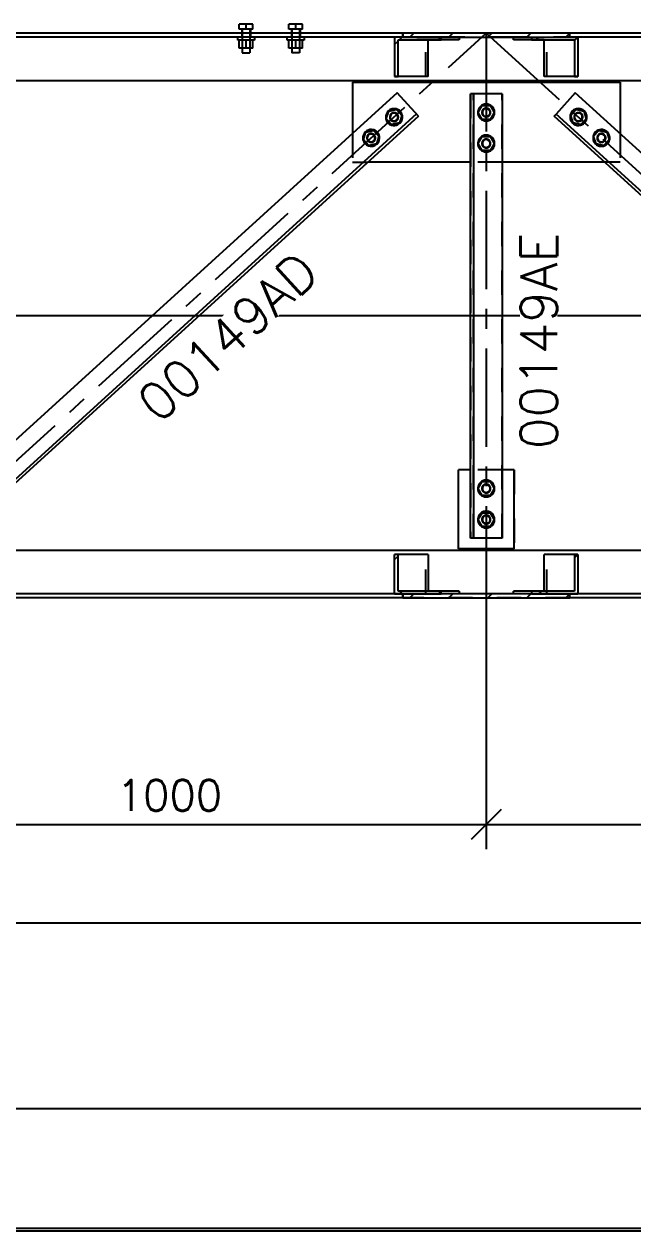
# Model space of a CAD drawing. Header units: millimetres. Extents: x 505 to 1346, y 20403 to 20997.
# Drawn here: x 730 to 779, y 20402.8 to 20500.1 of the extents above; entities that cross this region are included whole.
import ezdxf

# ---------------------------------------------------------------- set-up
doc = ezdxf.new("R2010")
doc.units = ezdxf.units.MM
doc.linetypes.add('CENTER', pattern=[12.7, 7.9375, -1.5875, 1.5875, -1.5875])
doc.linetypes.add('DXK_LINE_DOT2', pattern=[3.9198, 1.9599, -1.9599])
doc.styles.add('RomanS', font='ROMANS__.TTF', dxfattribs={"height": 0.2})

# ---------------------------------------------------------------- blocks, each defined once
blk = doc.blocks.new('Unknown-110200292-1058')
at = {"color": 5, "linetype": 'Continuous'}
blk.add_line((505.065, 20402.85), (1346.065, 20402.85), dxfattribs=at)
blk = doc.blocks.new('FORMATO_DET_A1-110200292-76346')
at = {"color": 1, "linetype": 'Continuous', "true_color": 0xff0000}
blk.add_line((1336.446, 20412.672), (529.801, 20412.672), dxfattribs=at)
at = {"color": 2, "linetype": 'Continuous', "true_color": 0xffff00}
blk.add_line((1346.065, 20403.05), (505.065, 20403.05), dxfattribs=at)
blk = doc.blocks.new('Part-110200292-64545 - 64510')
at = {"linetype": 'Continuous'}
h = blk.add_hatch(dxfattribs=at)
h.set_pattern_fill('', scale=0.7, style=0, pattern_type=0)
h.set_pattern_definition([(45, (763.5697, 20499.0335), (-1.5715, 1.5715), [])])
h.paths.add_polyline_path([(763.57, 20498.798), (763.57, 20499.033), (759.826, 20499.033), (759.826, 20495.858), (760.103, 20495.858), (760.103, 20498.798)])
at = {"color": 7, "linetype": 'DXK_LINE_DOT2'}
for p, q in [((765.026, 20499.033), (759.826, 20499.033)), ((763.57, 20498.798), (760.103, 20498.798)), ((762.334, 20495.858), (762.334, 20499.033)), ((760.103, 20495.858), (759.826, 20495.858))]:
    blk.add_line(p, q, dxfattribs=at)
at = {"color": 3, "linetype": 'Continuous'}
for p, q in [((763.57, 20499.033), (759.826, 20499.033)), ((759.826, 20499.033), (759.826, 20495.858)), ((760.103, 20495.858), (760.103, 20498.798)), ((760.103, 20498.798), (763.57, 20498.798)), ((762.533, 20495.858), (762.533, 20498.798)), ((763.57, 20498.798), (763.57, 20499.033)), ((765.026, 20498.798), (763.57, 20498.798)), ((765.026, 20499.033), (765.026, 20498.798)), ((759.826, 20495.858), (760.103, 20495.858)), ((762.533, 20495.858), (760.103, 20495.858))]:
    blk.add_line(p, q, dxfattribs=at)
blk = doc.blocks.new('Part-110200292-64546 - 64510')
at = {"linetype": 'Continuous'}
h = blk.add_hatch(dxfattribs=at)
h.set_pattern_fill('', scale=0.7, style=0, pattern_type=0)
h.set_pattern_definition([(45, (774.5963, 20499.0335), (-1.5715, 1.5715), [])])
h.paths.add_polyline_path([(774.596, 20495.858), (774.596, 20499.033), (770.852, 20499.033), (770.852, 20498.798), (774.319, 20498.798), (774.319, 20495.858)])
at = {"color": 3, "linetype": 'Continuous'}
for p, q in [((769.396, 20498.798), (769.396, 20499.033)), ((770.852, 20498.798), (769.396, 20498.798)), ((770.852, 20499.033), (774.596, 20499.033)), ((770.852, 20499.033), (770.852, 20498.798)), ((770.852, 20498.798), (774.319, 20498.798)), ((771.889, 20495.858), (771.889, 20498.798)), ((774.319, 20498.798), (774.319, 20495.858)), ((774.596, 20499.033), (774.596, 20495.858)), ((774.319, 20495.858), (771.889, 20495.858)), ((774.319, 20495.858), (774.596, 20495.858))]:
    blk.add_line(p, q, dxfattribs=at)
at = {"color": 7, "linetype": 'DXK_LINE_DOT2'}
for p, q in [((774.596, 20499.033), (769.396, 20499.033)), ((771.889, 20498.798), (770.852, 20498.798)), ((771.889, 20498.798), (774.319, 20498.798)), ((772.088, 20495.858), (772.088, 20499.033)), ((774.596, 20495.858), (774.319, 20495.858))]:
    blk.add_line(p, q, dxfattribs=at)
blk = doc.blocks.new('Part-110200292-64565 - 64510')
at = {"color": 7, "linetype": 'CENTER'}
blk.add_line((767.212, 20499.348), (767.212, 20453.848), dxfattribs=at)
at = {"color": 3, "linetype": 'Continuous'}
for p, q in [((766.177, 20494.456), (765.942, 20494.456)), ((765.942, 20458.658), (765.942, 20494.456)), ((766.177, 20494.456), (766.177, 20458.658)), ((768.482, 20494.456), (766.177, 20494.456)), ((768.482, 20494.456), (768.482, 20458.658)), ((766.177, 20458.658), (765.942, 20458.658)), ((768.482, 20458.658), (766.177, 20458.658))]:
    blk.add_line(p, q, dxfattribs=at)
at = {"color": 7, "linetype": 'DXK_LINE_DOT2'}
for p, q in [((765.942, 20494.456), (765.942, 20458.658)), ((766.177, 20458.658), (766.177, 20494.456)), ((768.482, 20458.658), (768.482, 20494.456))]:
    blk.add_line(p, q, dxfattribs=at)
blk = doc.blocks.new('Part-110200292-64577 - 64510')
at = {"color": 7, "linetype": 'CENTER'}
blk.add_line((717.212, 20453.848), (767.212, 20499.351), dxfattribs=at)
at = {"color": 3, "linetype": 'Continuous'}
for p, q in [((760.037, 20494.539), (722.674, 20460.537)), ((761.746, 20492.66), (760.037, 20494.539)), ((761.588, 20492.834), (724.226, 20458.832)), ((761.746, 20492.66), (724.384, 20458.658)), ((724.384, 20458.658), (722.674, 20460.537))]:
    blk.add_line(p, q, dxfattribs=at)
blk = doc.blocks.new('Part-110200292-64578 - 64510')
at = {"color": 7, "linetype": 'CENTER'}
blk.add_line((767.208, 20499.351), (817.207, 20453.848), dxfattribs=at)
at = {"color": 3, "linetype": 'Continuous'}
for p, q in [((774.384, 20494.537), (772.833, 20492.832)), ((811.745, 20460.537), (774.384, 20494.537)), ((772.675, 20492.658), (772.833, 20492.832)), ((810.193, 20458.832), (772.833, 20492.832)), ((810.035, 20458.658), (772.675, 20492.658)), ((811.745, 20460.537), (810.193, 20458.832)), ((810.035, 20458.658), (810.193, 20458.832))]:
    blk.add_line(p, q, dxfattribs=at)
blk = doc.blocks.new('Part-110200292-64604 - 64510')
at = {"color": 3, "linetype": 'Continuous'}
for p, q in [((760.478, 20499.348), (723.938, 20499.348)), ((759.826, 20499.033), (724.595, 20499.033)), ((810.474, 20499.348), (773.943, 20499.348)), ((809.826, 20499.033), (774.596, 20499.033)), ((551.248, 20495.538), (1036.416, 20495.538))]:
    blk.add_line(p, q, dxfattribs=at)
at = {"color": 7, "linetype": 'DXK_LINE_DOT2'}
for p, q in [((773.943, 20499.348), (760.478, 20499.348)), ((769.396, 20499.033), (765.026, 20499.033))]:
    blk.add_line(p, q, dxfattribs=at)
blk = doc.blocks.new('Part-110200292-64659 - 64510')
at = {"linetype": 'Continuous'}
h = blk.add_hatch(dxfattribs=at)
h.set_pattern_fill('', scale=0.7, style=0, pattern_type=0)
h.set_pattern_definition([(45, (773.9432, 20499.3485), (-1.57154, 1.57154), [])])
h.paths.add_polyline_path([(773.943, 20499.033), (773.943, 20499.348), (760.478, 20499.348), (760.478, 20499.033)])
at = {"color": 7, "linetype": 'DXK_LINE_DOT2'}
for p, q in [((760.478, 20499.348), (760.478, 20499.033)), ((773.943, 20499.033), (773.943, 20499.348))]:
    blk.add_line(p, q, dxfattribs=at)
at = {"color": 3, "linetype": 'Continuous'}
for p, q in [((760.478, 20499.033), (760.478, 20499.348)), ((773.943, 20499.348), (760.478, 20499.348)), ((760.478, 20499.033), (773.943, 20499.033)), ((773.943, 20499.033), (773.943, 20499.348))]:
    blk.add_line(p, q, dxfattribs=at)
blk = doc.blocks.new('Part-110200292-64692 - 64510')
at = {"linetype": 'Continuous'}
h = blk.add_hatch(dxfattribs=at)
h.set_pattern_fill('', scale=0.7, style=0, pattern_type=0)
h.set_pattern_definition([(45, (763.5697, 20454.3985), (-1.5715, 1.5715), [])])
h.paths.add_polyline_path([(763.57, 20454.163), (763.57, 20454.398), (760.103, 20454.398), (760.103, 20457.338), (759.826, 20457.338), (759.826, 20454.163)])
at = {"color": 7, "linetype": 'DXK_LINE_DOT2'}
for p, q in [((760.103, 20457.338), (759.826, 20457.338)), ((762.334, 20454.163), (762.334, 20457.338)), ((765.026, 20454.163), (759.826, 20454.163)), ((763.57, 20454.398), (760.103, 20454.398))]:
    blk.add_line(p, q, dxfattribs=at)
at = {"color": 3, "linetype": 'Continuous'}
for p, q in [((759.826, 20454.163), (759.826, 20457.338)), ((760.103, 20457.338), (759.826, 20457.338)), ((762.533, 20457.338), (760.103, 20457.338)), ((760.103, 20454.398), (760.103, 20457.338)), ((762.533, 20457.338), (762.533, 20454.398)), ((759.826, 20454.163), (763.57, 20454.163)), ((763.57, 20454.398), (760.103, 20454.398)), ((765.026, 20454.398), (763.57, 20454.398)), ((763.57, 20454.163), (763.57, 20454.398)), ((765.026, 20454.398), (765.026, 20454.163))]:
    blk.add_line(p, q, dxfattribs=at)
blk = doc.blocks.new('Part-110200292-64693 - 64510')
at = {"linetype": 'Continuous'}
h = blk.add_hatch(dxfattribs=at)
h.set_pattern_fill('', scale=0.7, style=0, pattern_type=0)
h.set_pattern_definition([(45, (774.5963, 20457.3385), (-1.5715, 1.5715), [])])
h.paths.add_polyline_path([(774.596, 20454.163), (774.596, 20457.338), (774.319, 20457.338), (774.319, 20454.398), (770.852, 20454.398), (770.852, 20454.163)])
at = {"color": 3, "linetype": 'Continuous'}
for p, q in [((774.319, 20457.338), (771.889, 20457.338)), ((771.889, 20454.398), (771.889, 20457.338)), ((774.319, 20457.338), (774.596, 20457.338)), ((774.319, 20457.338), (774.319, 20454.398)), ((774.596, 20457.338), (774.596, 20454.163)), ((769.396, 20454.163), (769.396, 20454.398)), ((770.852, 20454.398), (769.396, 20454.398)), ((774.319, 20454.398), (770.852, 20454.398)), ((770.852, 20454.398), (770.852, 20454.163)), ((770.852, 20454.163), (774.596, 20454.163))]:
    blk.add_line(p, q, dxfattribs=at)
at = {"color": 7, "linetype": 'DXK_LINE_DOT2'}
for p, q in [((772.088, 20454.163), (772.088, 20457.338)), ((774.596, 20457.338), (774.319, 20457.338)), ((774.596, 20454.163), (769.396, 20454.163)), ((774.319, 20454.398), (770.852, 20454.398))]:
    blk.add_line(p, q, dxfattribs=at)
blk = doc.blocks.new('Bolt-110200292-64808 - 64510')
at = {"color": 3, "linetype": 'Continuous'}
for p, q in [((766.571, 20462.658), (766.891, 20463.214)), ((766.891, 20463.214), (767.533, 20463.214)), ((767.533, 20463.214), (767.854, 20462.658)), ((766.891, 20462.103), (766.571, 20462.658)), ((767.533, 20462.103), (766.891, 20462.103)), ((767.854, 20462.658), (767.533, 20462.103)), ((766.571, 20460.158), (766.891, 20460.714)), ((766.891, 20459.603), (766.571, 20460.158)), ((766.891, 20460.714), (767.533, 20460.714)), ((767.533, 20460.714), (767.854, 20460.158)), ((767.854, 20460.158), (767.533, 20459.603)), ((767.533, 20459.603), (766.891, 20459.603))]:
    blk.add_line(p, q, dxfattribs=at)
at = {"color": 3, "linetype": 'DXK_LINE_DOT2'}
for p, q in [((766.571, 20462.658), (766.892, 20463.213)), ((766.892, 20463.213), (767.533, 20463.213)), ((767.533, 20463.213), (767.853, 20462.658)), ((766.892, 20462.103), (766.571, 20462.658)), ((767.533, 20462.103), (766.892, 20462.103)), ((767.853, 20462.658), (767.533, 20462.103)), ((766.571, 20460.158), (766.892, 20460.713)), ((766.892, 20459.603), (766.571, 20460.158)), ((766.892, 20460.713), (767.533, 20460.713)), ((767.533, 20460.713), (767.853, 20460.158)), ((767.853, 20460.158), (767.533, 20459.603)), ((767.533, 20459.603), (766.892, 20459.603))]:
    blk.add_line(p, q, dxfattribs=at)
at = {"color": 3, "linetype": 'Continuous'}
for centre, radius, start, end in [((767.212, 20462.658), 0.675, 30, 210), ((767.212, 20462.658), 0.675, 0, 180), ((767.212, 20462.658), 0.675, 210, 30), ((767.212, 20462.658), 0.35, 90, 270), ((767.212, 20462.658), 0.317, 30, 210), ((767.212, 20462.658), 0.317, 210, 30), ((767.212, 20462.658), 0.35, 270, 90), ((767.212, 20462.658), 0.675, 180, 0), ((767.212, 20460.158), 0.675, 30, 210), ((767.212, 20460.158), 0.675, 0, 180), ((767.212, 20460.158), 0.675, 180, 0), ((767.212, 20460.158), 0.675, 210, 30), ((767.212, 20460.158), 0.35, 90, 270), ((767.212, 20460.158), 0.317, 30, 210), ((767.212, 20460.158), 0.317, 210, 30), ((767.212, 20460.158), 0.35, 270, 90)]:
    blk.add_arc(centre, radius, start, end, dxfattribs=at)
at = {"color": 3, "linetype": 'DXK_LINE_DOT2'}
for centre, radius, start, end in [((767.212, 20462.658), 0.35, 72, 252), ((767.212, 20462.658), 0.317, 0, 180), ((767.212, 20462.658), 0.35, 252, 72), ((767.212, 20462.658), 0.317, 180, 0), ((767.212, 20460.158), 0.35, 72, 252), ((767.212, 20460.158), 0.317, 0, 180), ((767.212, 20460.158), 0.317, 180, 0), ((767.212, 20460.158), 0.35, 252, 72)]:
    blk.add_arc(centre, radius, start, end, dxfattribs=at)
blk = doc.blocks.new('Part-110200292-64711 - 64510')
at = {"color": 3, "linetype": 'Continuous'}
for p, q in [((1036.416, 20457.658), (551.248, 20457.658)), ((759.826, 20454.163), (724.595, 20454.163)), ((809.826, 20454.163), (774.596, 20454.163)), ((760.478, 20453.848), (723.938, 20453.848)), ((810.474, 20453.848), (773.943, 20453.848))]:
    blk.add_line(p, q, dxfattribs=at)
at = {"color": 7, "linetype": 'DXK_LINE_DOT2'}
for p, q in [((769.396, 20454.163), (765.026, 20454.163)), ((773.943, 20453.848), (760.478, 20453.848))]:
    blk.add_line(p, q, dxfattribs=at)
blk = doc.blocks.new('Bolt-110200292-65373 - 64510')
at = {"color": 3, "linetype": 'Continuous'}
for p, q in [((748.412, 20500.073), (747.302, 20500.073)), ((747.302, 20499.663), (747.302, 20500.073)), ((747.302, 20499.663), (747.302, 20500.073)), ((748.412, 20499.663), (747.302, 20499.663)), ((747.507, 20499.663), (747.507, 20499.348)), ((747.539, 20499.663), (747.539, 20499.348)), ((747.857, 20499.663), (747.857, 20500.073)), ((748.174, 20499.663), (748.174, 20499.348)), ((748.207, 20499.663), (748.207, 20499.348)), ((748.412, 20499.663), (748.412, 20500.073)), ((748.412, 20499.663), (748.412, 20500.073)), ((752.412, 20500.073), (751.302, 20500.073)), ((751.302, 20499.663), (751.302, 20500.073)), ((751.302, 20499.663), (751.302, 20500.073)), ((752.412, 20499.663), (751.302, 20499.663)), ((751.507, 20499.663), (751.507, 20499.348)), ((751.539, 20499.663), (751.539, 20499.348)), ((751.857, 20499.663), (751.857, 20500.073)), ((752.174, 20499.663), (752.174, 20499.348)), ((752.207, 20499.663), (752.207, 20499.348)), ((752.412, 20499.663), (752.412, 20500.073)), ((752.412, 20499.663), (752.412, 20500.073)), ((747.182, 20498.783), (747.182, 20499.033)), ((748.531, 20498.783), (747.182, 20498.783)), ((747.301, 20498.148), (747.301, 20498.783)), ((747.301, 20498.148), (747.301, 20498.783)), ((747.539, 20499.033), (747.539, 20497.758)), ((747.857, 20498.148), (747.857, 20498.783)), ((748.174, 20499.033), (748.174, 20497.758)), ((748.412, 20498.148), (748.412, 20498.783)), ((748.412, 20498.148), (748.412, 20498.783)), ((748.531, 20499.033), (748.531, 20498.783)), ((751.182, 20498.783), (751.182, 20499.033)), ((752.531, 20498.783), (751.182, 20498.783)), ((751.301, 20498.148), (751.301, 20498.783)), ((751.301, 20498.148), (751.301, 20498.783)), ((751.539, 20499.033), (751.539, 20497.758)), ((751.857, 20498.148), (751.857, 20498.783)), ((752.174, 20499.033), (752.174, 20497.758)), ((752.412, 20498.148), (752.412, 20498.783)), ((752.412, 20498.148), (752.412, 20498.783)), ((752.531, 20499.033), (752.531, 20498.783)), ((748.412, 20498.148), (747.301, 20498.148)), ((747.539, 20497.758), (748.174, 20497.758)), ((752.412, 20498.148), (751.301, 20498.148)), ((752.174, 20497.758), (751.539, 20497.758))]:
    blk.add_line(p, q, dxfattribs=at)
at = {"color": 3, "linetype": 'DXK_LINE_DOT2'}
for p, q in [((747.857, 20499.663), (747.857, 20500.073)), ((751.857, 20499.663), (751.857, 20500.073)), ((747.507, 20499.033), (747.182, 20499.033)), ((747.507, 20499.348), (747.507, 20499.033)), ((747.524, 20499.348), (747.507, 20499.348)), ((747.507, 20499.033), (747.524, 20499.033)), ((747.524, 20499.348), (747.573, 20499.348)), ((747.524, 20499.033), (747.573, 20499.033)), ((747.539, 20499.348), (747.539, 20499.033)), ((748.207, 20499.348), (747.573, 20499.348)), ((748.531, 20499.033), (747.573, 20499.033)), ((747.857, 20498.148), (747.857, 20498.783)), ((748.174, 20499.348), (748.174, 20499.033)), ((748.207, 20499.348), (748.207, 20499.033)), ((751.507, 20499.033), (751.182, 20499.033)), ((751.507, 20499.348), (751.507, 20499.033)), ((751.524, 20499.348), (751.507, 20499.348)), ((751.507, 20499.033), (751.524, 20499.033)), ((751.524, 20499.348), (751.573, 20499.348)), ((751.524, 20499.033), (751.573, 20499.033)), ((751.539, 20499.348), (751.539, 20499.033)), ((752.207, 20499.348), (751.573, 20499.348)), ((752.531, 20499.033), (751.573, 20499.033)), ((751.857, 20498.148), (751.857, 20498.783)), ((752.174, 20499.348), (752.174, 20499.033)), ((752.207, 20499.348), (752.207, 20499.033))]:
    blk.add_line(p, q, dxfattribs=at)
blk = doc.blocks.new('Part-110200292-64722 - 64510')
at = {"linetype": 'Continuous'}
h = blk.add_hatch(dxfattribs=at)
h.set_pattern_fill('', scale=0.7, style=0, pattern_type=0)
h.set_pattern_definition([(45, (773.9432, 20454.1635), (-1.57154, 1.57154), [])])
h.paths.add_polyline_path([(773.943, 20453.848), (773.943, 20454.163), (760.478, 20454.163), (760.478, 20453.848)])
at = {"color": 7, "linetype": 'DXK_LINE_DOT2'}
for p, q in [((760.478, 20454.163), (760.478, 20453.848)), ((773.943, 20453.848), (773.943, 20454.163))]:
    blk.add_line(p, q, dxfattribs=at)
at = {"color": 3, "linetype": 'Continuous'}
for p, q in [((760.478, 20453.848), (760.478, 20454.163)), ((773.943, 20454.163), (760.478, 20454.163)), ((773.943, 20453.848), (773.943, 20454.163)), ((760.478, 20453.848), (773.943, 20453.848))]:
    blk.add_line(p, q, dxfattribs=at)
blk = doc.blocks.new('Part-110200292-64807 - 64510')
at = {"color": 3, "linetype": 'Continuous'}
for p, q in [((764.962, 20457.808), (764.962, 20464.158)), ((765.942, 20464.158), (764.962, 20464.158)), ((769.462, 20464.158), (768.482, 20464.158)), ((769.462, 20457.808), (769.462, 20464.158)), ((769.462, 20457.808), (764.962, 20457.808))]:
    blk.add_line(p, q, dxfattribs=at)
at = {"color": 7, "linetype": 'DXK_LINE_DOT2'}
for p, q in [((764.962, 20457.808), (764.962, 20464.158)), ((768.482, 20464.158), (765.942, 20464.158)), ((769.462, 20464.158), (769.462, 20457.808))]:
    blk.add_line(p, q, dxfattribs=at)
blk = doc.blocks.new('Part-110200292-64823 - 64510')
at = {"color": 3, "linetype": 'Continuous'}
for p, q in [((756.435, 20495.387), (777.988, 20495.387)), ((756.435, 20495.387), (756.435, 20491.261)), ((777.988, 20495.387), (777.988, 20491.257)), ((765.942, 20488.956), (757.677, 20488.956)), ((776.743, 20488.956), (768.482, 20488.956))]:
    blk.add_line(p, q, dxfattribs=at)
at = {"color": 7, "linetype": 'DXK_LINE_DOT2'}
for p, q in [((756.435, 20491.261), (756.435, 20488.956)), ((777.988, 20491.257), (777.988, 20488.956)), ((756.435, 20488.956), (757.677, 20488.956)), ((768.482, 20488.956), (765.942, 20488.956)), ((777.988, 20488.956), (776.743, 20488.956))]:
    blk.add_line(p, q, dxfattribs=at)
blk = doc.blocks.new('Bolt-110200292-64824 - 64510')
at = {"color": 3, "linetype": 'Continuous'}
for p, q in [((774.012, 20492.724), (774.444, 20493.199)), ((774.444, 20493.199), (775.071, 20493.062)), ((775.071, 20493.062), (775.266, 20492.451)), ((774.207, 20492.113), (774.012, 20492.724)), ((774.834, 20491.977), (774.207, 20492.113)), ((775.266, 20492.451), (774.834, 20491.977)), ((775.861, 20491.042), (776.293, 20491.516)), ((776.056, 20490.431), (775.861, 20491.042)), ((776.293, 20491.516), (776.92, 20491.38)), ((776.92, 20491.38), (777.115, 20490.768)), ((776.683, 20490.294), (776.056, 20490.431)), ((777.115, 20490.768), (776.683, 20490.294))]:
    blk.add_line(p, q, dxfattribs=at)
at = {"color": 3, "linetype": 'DXK_LINE_DOT2'}
for p, q in [((774.013, 20492.724), (774.444, 20493.198)), ((774.444, 20493.198), (775.07, 20493.062)), ((775.07, 20493.062), (775.265, 20492.451)), ((774.208, 20492.114), (774.013, 20492.724)), ((774.834, 20491.977), (774.208, 20492.114)), ((775.265, 20492.451), (774.834, 20491.977)), ((775.862, 20491.042), (776.293, 20491.516)), ((776.057, 20490.431), (775.862, 20491.042)), ((776.293, 20491.516), (776.919, 20491.379)), ((776.919, 20491.379), (777.114, 20490.769)), ((776.683, 20490.295), (776.057, 20490.431)), ((777.114, 20490.769), (776.683, 20490.295))]:
    blk.add_line(p, q, dxfattribs=at)
at = {"color": 3, "linetype": 'Continuous'}
for centre, radius, start, end in [((774.639, 20492.588), 0.675, 77.69628, 257.69628), ((774.639, 20492.588), 0.675, 47.69628, 227.69628), ((774.639, 20492.588), 0.675, 227.69628, 47.69628), ((774.639, 20492.588), 0.35, 137.69628, 317.69628), ((774.639, 20492.588), 0.317, 77.69628, 257.69628), ((774.639, 20492.588), 0.35, 317.69628, 137.69628), ((774.639, 20492.588), 0.675, 257.69628, 77.69628), ((774.639, 20492.588), 0.317, 257.69628, 77.69628), ((776.488, 20490.905), 0.675, 77.69628, 257.69628), ((776.488, 20490.905), 0.675, 47.69628, 227.69628), ((776.488, 20490.905), 0.675, 227.69628, 47.69628), ((776.488, 20490.905), 0.35, 137.69628, 317.69628), ((776.488, 20490.905), 0.317, 77.69628, 257.69628), ((776.488, 20490.905), 0.35, 317.69628, 137.69628), ((776.488, 20490.905), 0.675, 257.69628, 77.69628), ((776.488, 20490.905), 0.317, 257.69628, 77.69628)]:
    blk.add_arc(centre, radius, start, end, dxfattribs=at)
at = {"color": 3, "linetype": 'DXK_LINE_DOT2'}
for centre, radius, start, end in [((774.639, 20492.588), 0.35, 119.69628, 299.69628), ((774.639, 20492.588), 0.317, 47.69628, 227.69628), ((774.639, 20492.588), 0.317, 227.69628, 47.69628), ((774.639, 20492.588), 0.35, 299.69628, 119.69628), ((776.488, 20490.905), 0.35, 119.69628, 299.69628), ((776.488, 20490.905), 0.317, 47.69628, 227.69628), ((776.488, 20490.905), 0.317, 227.69628, 47.69628), ((776.488, 20490.905), 0.35, 299.69628, 119.69628)]:
    blk.add_arc(centre, radius, start, end, dxfattribs=at)
blk = doc.blocks.new('Bolt-110200292-64825 - 64510')
at = {"color": 3, "linetype": 'Continuous'}
for p, q in [((766.571, 20492.956), (766.891, 20493.512)), ((766.891, 20492.401), (766.571, 20492.956)), ((766.891, 20493.512), (767.533, 20493.512)), ((767.533, 20493.512), (767.854, 20492.956)), ((767.854, 20492.956), (767.533, 20492.401)), ((767.533, 20492.401), (766.891, 20492.401)), ((766.571, 20490.456), (766.891, 20491.012)), ((766.891, 20491.012), (767.533, 20491.012)), ((767.533, 20491.012), (767.854, 20490.456)), ((766.891, 20489.901), (766.571, 20490.456)), ((767.533, 20489.901), (766.891, 20489.901)), ((767.854, 20490.456), (767.533, 20489.901))]:
    blk.add_line(p, q, dxfattribs=at)
at = {"color": 3, "linetype": 'DXK_LINE_DOT2'}
for p, q in [((766.571, 20492.956), (766.892, 20493.511)), ((766.892, 20492.401), (766.571, 20492.956)), ((766.892, 20493.511), (767.533, 20493.511)), ((767.533, 20493.511), (767.853, 20492.956)), ((767.853, 20492.956), (767.533, 20492.401)), ((767.533, 20492.401), (766.892, 20492.401)), ((766.571, 20490.456), (766.892, 20491.011)), ((766.892, 20491.011), (767.533, 20491.011)), ((767.533, 20491.011), (767.853, 20490.456)), ((766.892, 20489.901), (766.571, 20490.456)), ((767.533, 20489.901), (766.892, 20489.901)), ((767.853, 20490.456), (767.533, 20489.901))]:
    blk.add_line(p, q, dxfattribs=at)
at = {"color": 3, "linetype": 'Continuous'}
for centre, radius, start, end in [((767.212, 20492.956), 0.675, 30, 210), ((767.212, 20492.956), 0.675, 0, 180), ((767.212, 20492.956), 0.675, 180, 0), ((767.212, 20492.956), 0.675, 210, 30), ((767.212, 20492.956), 0.35, 90, 270), ((767.212, 20492.956), 0.317, 30, 210), ((767.212, 20492.956), 0.317, 210, 30), ((767.212, 20492.956), 0.35, 270, 90), ((767.212, 20490.456), 0.675, 30, 210), ((767.212, 20490.456), 0.675, 0, 180), ((767.212, 20490.456), 0.675, 180, 0), ((767.212, 20490.456), 0.675, 210, 30), ((767.212, 20490.456), 0.35, 90, 270), ((767.212, 20490.456), 0.317, 30, 210), ((767.212, 20490.456), 0.317, 210, 30), ((767.212, 20490.456), 0.35, 270, 90)]:
    blk.add_arc(centre, radius, start, end, dxfattribs=at)
at = {"color": 3, "linetype": 'DXK_LINE_DOT2'}
for centre, radius, start, end in [((767.212, 20492.956), 0.35, 72, 252), ((767.212, 20492.956), 0.317, 0, 180), ((767.212, 20492.956), 0.317, 180, 0), ((767.212, 20492.956), 0.35, 252, 72), ((767.212, 20490.456), 0.35, 72, 252), ((767.212, 20490.456), 0.317, 0, 180), ((767.212, 20490.456), 0.317, 180, 0), ((767.212, 20490.456), 0.35, 252, 72)]:
    blk.add_arc(centre, radius, start, end, dxfattribs=at)
blk = doc.blocks.new('Bolt-110200292-64826 - 64510')
at = {"color": 3, "linetype": 'Continuous'}
for p, q in [((759.157, 20492.451), (759.352, 20493.062)), ((759.352, 20493.062), (759.979, 20493.199)), ((759.979, 20493.199), (760.411, 20492.724)), ((759.589, 20491.977), (759.157, 20492.451)), ((760.216, 20492.113), (759.589, 20491.977)), ((760.411, 20492.724), (760.216, 20492.113)), ((757.309, 20490.768), (757.503, 20491.38)), ((757.503, 20491.38), (758.13, 20491.516)), ((758.13, 20491.516), (758.562, 20491.042)), ((758.562, 20491.042), (758.367, 20490.431)), ((757.74, 20490.294), (757.309, 20490.768)), ((758.367, 20490.431), (757.74, 20490.294))]:
    blk.add_line(p, q, dxfattribs=at)
at = {"color": 3, "linetype": 'DXK_LINE_DOT2'}
for p, q in [((759.158, 20492.451), (759.353, 20493.062)), ((759.353, 20493.062), (759.979, 20493.198)), ((759.979, 20493.198), (760.41, 20492.724)), ((759.589, 20491.977), (759.158, 20492.451)), ((760.216, 20492.114), (759.589, 20491.977)), ((760.41, 20492.724), (760.216, 20492.114)), ((757.309, 20490.769), (757.504, 20491.379)), ((757.504, 20491.379), (758.13, 20491.516)), ((758.13, 20491.516), (758.561, 20491.042)), ((758.561, 20491.042), (758.367, 20490.431)), ((757.74, 20490.295), (757.309, 20490.769)), ((758.367, 20490.431), (757.74, 20490.295))]:
    blk.add_line(p, q, dxfattribs=at)
at = {"color": 3, "linetype": 'Continuous'}
for centre, radius, start, end in [((759.784, 20492.588), 0.675, 132.30372, 312.30372), ((759.784, 20492.588), 0.675, 342.30372, 162.30372), ((759.784, 20492.588), 0.675, 312.30372, 132.30372), ((759.784, 20492.588), 0.35, 42.30372, 222.30372), ((759.784, 20492.588), 0.317, 342.30372, 162.30372), ((759.784, 20492.588), 0.35, 222.30372, 42.30372), ((759.784, 20492.588), 0.675, 162.30372, 342.30372), ((759.784, 20492.588), 0.317, 162.30372, 342.30372), ((757.935, 20490.905), 0.675, 132.30372, 312.30372), ((757.935, 20490.905), 0.675, 162.30372, 342.30372), ((757.935, 20490.905), 0.675, 342.30372, 162.30372), ((757.935, 20490.905), 0.675, 312.30372, 132.30372), ((757.935, 20490.905), 0.35, 42.30372, 222.30372), ((757.935, 20490.905), 0.317, 162.30372, 342.30372), ((757.935, 20490.905), 0.317, 342.30372, 162.30372), ((757.935, 20490.905), 0.35, 222.30372, 42.30372)]:
    blk.add_arc(centre, radius, start, end, dxfattribs=at)
at = {"color": 3, "linetype": 'DXK_LINE_DOT2'}
for centre, radius, start, end in [((759.784, 20492.588), 0.35, 24.30372, 204.30372), ((759.784, 20492.588), 0.317, 132.30372, 312.30372), ((759.784, 20492.588), 0.317, 312.30372, 132.30372), ((759.784, 20492.588), 0.35, 204.30372, 24.30372), ((757.935, 20490.905), 0.35, 24.30372, 204.30372), ((757.935, 20490.905), 0.35, 204.30372, 24.30372), ((757.935, 20490.905), 0.317, 132.30372, 312.30372), ((757.935, 20490.905), 0.317, 312.30372, 132.30372)]:
    blk.add_arc(centre, radius, start, end, dxfattribs=at)
blk = doc.blocks.new('StraightDimension-110200292-69631 - 64510')
at = {"color": 7, "linetype": 'Continuous'}
for p, q in [((767.212, 20453.848), (767.212, 20433.601)), ((817.207, 20453.848), (817.207, 20433.601)), ((768.412, 20436.801), (766.012, 20434.401)), ((816.007, 20434.401), (818.407, 20436.801)), ((767.212, 20435.601), (817.207, 20435.601))]:
    blk.add_line(p, q, dxfattribs=at)
at = {"color": 0}
blk.add_wipeout([(797.485, 20436.201), (797.485, 20439.701), (786.934, 20439.701), (786.934, 20436.201)], dxfattribs=at)
at = {"color": 3, "style": 'RomanS'}
blk.add_text('1000', height=2.4772, dxfattribs=at).set_placement((787.434, 20436.701))
blk = doc.blocks.new('StraightDimension-110200292-69598 - 64510')
at = {"color": 7, "linetype": 'Continuous'}
blk.add_line((546.338, 20476.598), (1160.942, 20476.598), dxfattribs=at)
blk = doc.blocks.new('StraightDimension-110200292-69599 - 64510')
at = {"color": 7, "linetype": 'Continuous'}
blk.add_line((546.338, 20476.598), (1160.942, 20476.598), dxfattribs=at)
blk = doc.blocks.new('StraightDimension-110200292-69632 - 64510')
at = {"color": 7, "linetype": 'Continuous'}
for p, q in [((717.207, 20453.848), (717.207, 20433.601)), ((767.212, 20453.848), (767.212, 20433.601)), ((718.407, 20436.801), (716.007, 20434.401)), ((766.012, 20434.401), (768.412, 20436.801)), ((717.207, 20435.601), (767.212, 20435.601))]:
    blk.add_line(p, q, dxfattribs=at)
at = {"color": 0}
blk.add_wipeout([(747.485, 20436.201), (747.485, 20439.701), (736.934, 20439.701), (736.934, 20436.201)], dxfattribs=at)
at = {"color": 3, "style": 'RomanS'}
blk.add_text('1000', height=2.4772, dxfattribs=at).set_placement((737.434, 20436.701))
blk = doc.blocks.new('StraightDimension-110200292-70094 - 64510')
at = {"color": 7, "linetype": 'Continuous'}
blk.add_line((546.339, 20427.673), (1041.341, 20427.673), dxfattribs=at)
blk = doc.blocks.new('Mark-110200292-70275 - 64510')
at = {"color": 0}
blk.add_wipeout([(755.552, 20481.215), (753.533, 20483.434), (738.803, 20470.029), (740.822, 20467.811)], dxfattribs=at)
blk.add_wipeout([(755.552, 20481.215), (753.533, 20483.434), (738.803, 20470.029), (740.822, 20467.811)], dxfattribs=at)
at = {"color": 6, "style": 'RomanS'}
blk.add_text('00149AD', height=2.9727, rotation=42.30147, dxfattribs=at).set_placement((740.822, 20467.811))
blk = doc.blocks.new('Mark-110200292-70265 - 64510')
at = {"color": 0}
blk.add_wipeout([(772.931, 20485.462), (769.931, 20485.462), (769.931, 20465.827), (772.931, 20465.827)], dxfattribs=at)
blk.add_wipeout([(772.931, 20485.462), (769.931, 20485.462), (769.931, 20465.827), (772.931, 20465.827)], dxfattribs=at)
at = {"color": 6, "style": 'RomanS'}
blk.add_text('00149AE', height=2.9727, rotation=90.00021, dxfattribs=at).set_placement((772.931, 20465.827))

msp = doc.modelspace()

# ---------------------------------------------------------------- block references
for name in ['Unknown-110200292-1058', 'FORMATO_DET_A1-110200292-76346', 'Bolt-110200292-65373 - 64510', 'Part-110200292-64604 - 64510', 'Part-110200292-64577 - 64510', 'Part-110200292-64545 - 64510', 'Part-110200292-64659 - 64510', 'Part-110200292-64565 - 64510', 'Part-110200292-64578 - 64510', 'Part-110200292-64546 - 64510', 'Part-110200292-64823 - 64510', 'Bolt-110200292-64826 - 64510', 'Bolt-110200292-64825 - 64510', 'Bolt-110200292-64824 - 64510', 'Part-110200292-64807 - 64510', 'Bolt-110200292-64808 - 64510', 'Part-110200292-64711 - 64510', 'Part-110200292-64692 - 64510', 'Part-110200292-64693 - 64510', 'Part-110200292-64722 - 64510']:
    msp.add_blockref(name, (0, 0))

# ---------------------------------------------------------------- next in the draw order: block references
for name in ['StraightDimension-110200292-69598 - 64510', 'StraightDimension-110200292-69631 - 64510']:
    msp.add_blockref(name, (0, 0))

# ---------------------------------------------------------------- next in the draw order: block references
msp.add_blockref('StraightDimension-110200292-69599 - 64510', (0, 0))

# ---------------------------------------------------------------- next in the draw order: block references
for name in ['Mark-110200292-70265 - 64510', 'Mark-110200292-70275 - 64510', 'StraightDimension-110200292-69632 - 64510']:
    msp.add_blockref(name, (0, 0))

# ---------------------------------------------------------------- next in the draw order: block references
msp.add_blockref('StraightDimension-110200292-70094 - 64510', (0, 0))

doc.saveas('drawing.dxf')
